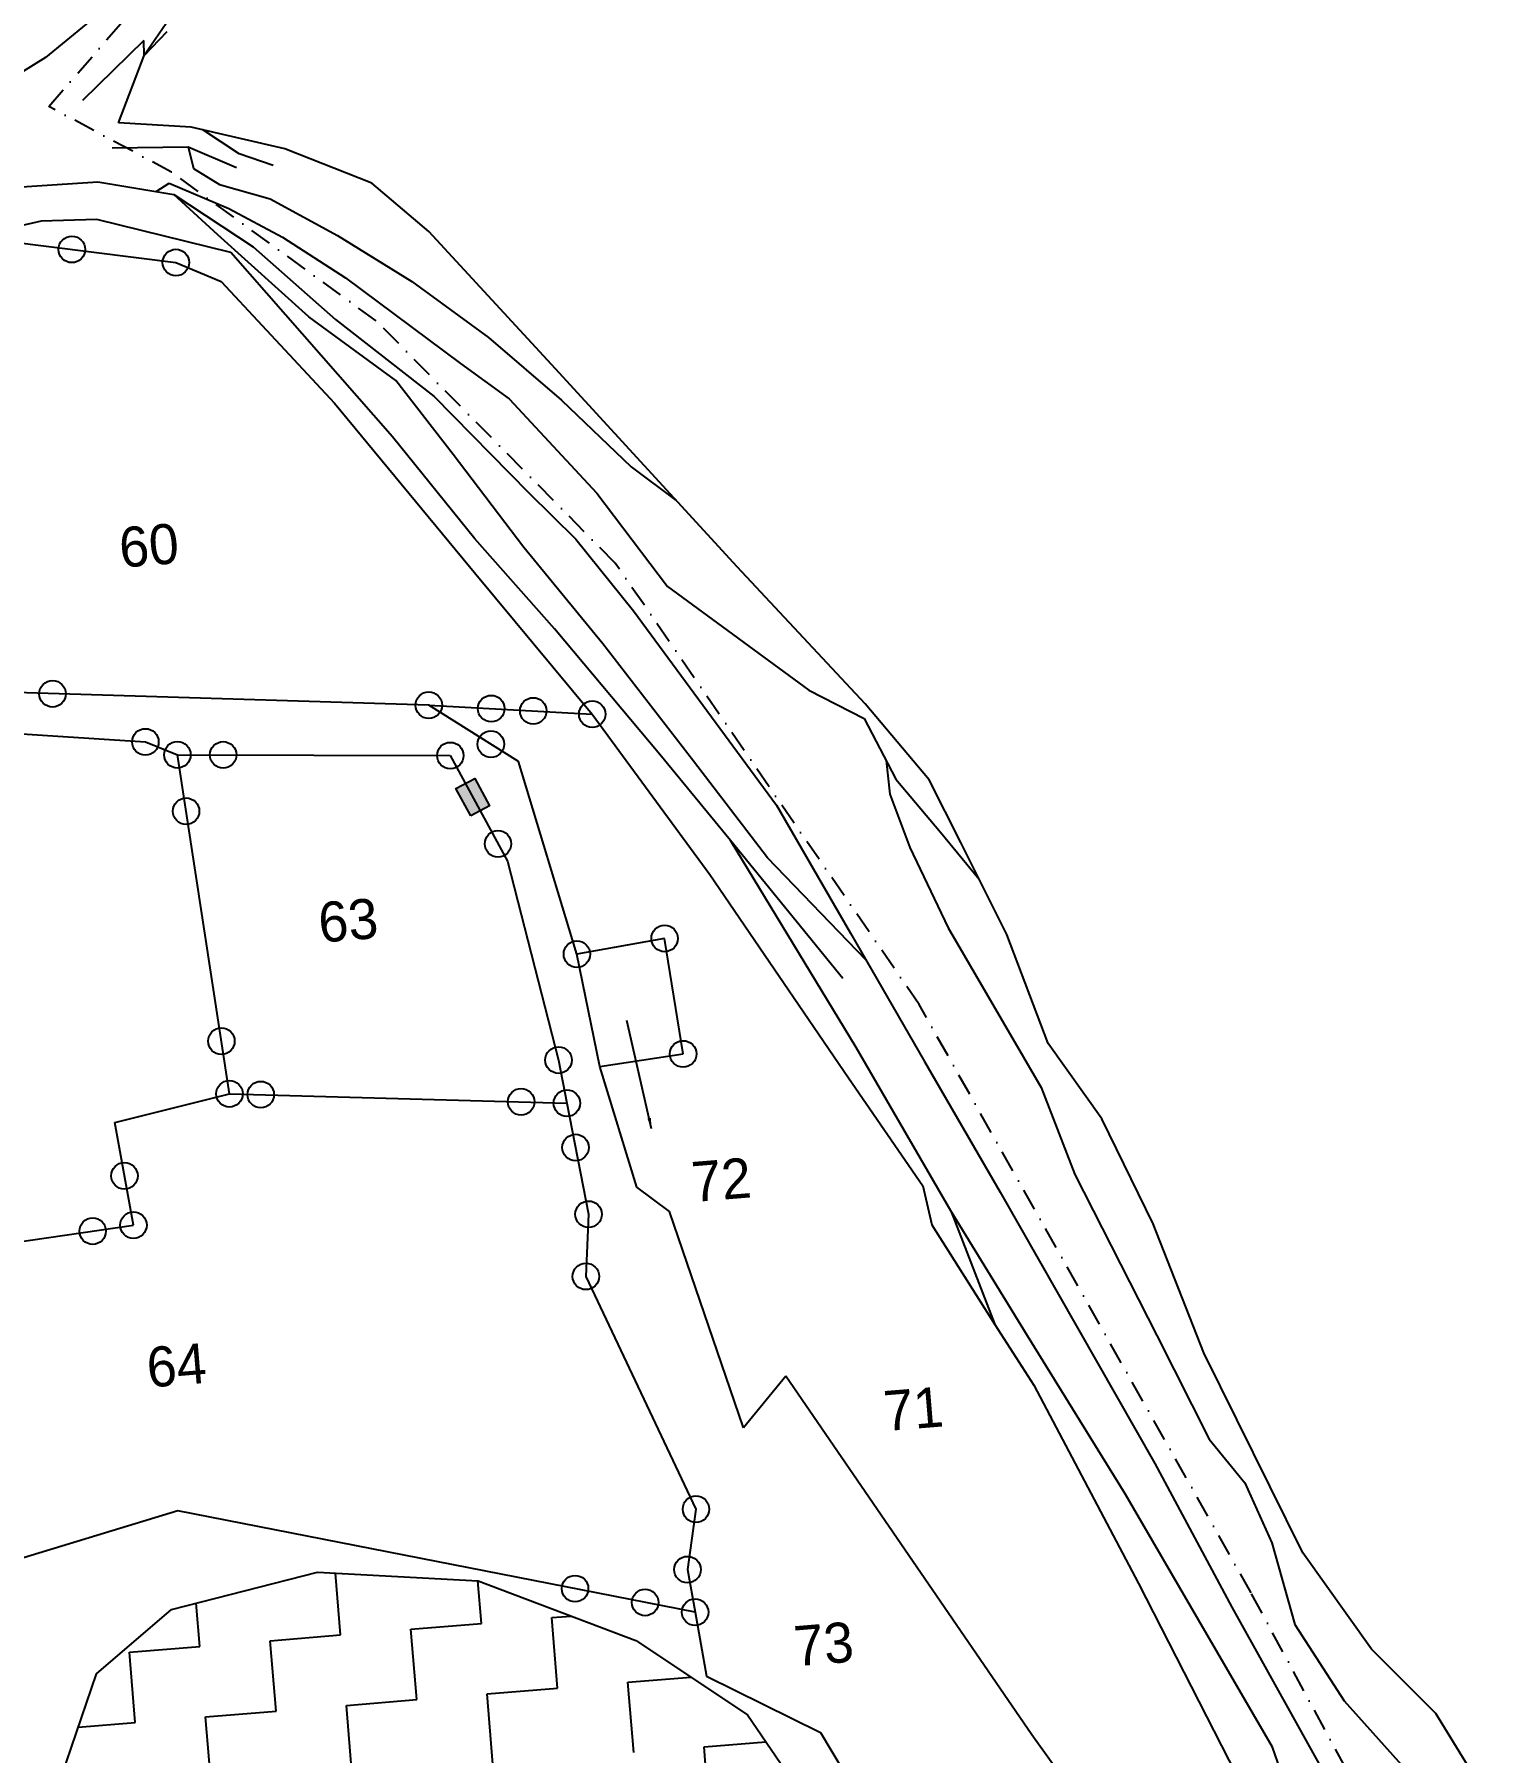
# Model space of a CAD drawing. Header units: metres. Extents: x 307122 to 311809, y 1926082 to 1930533.
# Drawn here: x 310078.9 to 310415.1, y 1928461 to 1928854.9 of the extents above; entities that cross this region are included whole.
import ezdxf

# ---------------------------------------------------------------- set-up
doc = ezdxf.new("R2010")
doc.units = ezdxf.units.M
doc.linetypes.add('DASHDOT', pattern=[1, 0.5, -0.25, 0, -0.25])
for name, color, linetype in [('LINE_WATER', 4, 'Continuous'), ('POLY_HATCH', 12, 'Continuous'), ('POLY_PARCEL', 6, 'Continuous'), ('POLY_WATER', 4, 'Continuous'), ('TEXT_PARCEL', 7, 'Continuous'), ('V_BOUND_STREAM_LINE', 7, 'DASHDOT')]:
    doc.layers.add(name, color=color, linetype=linetype)
doc.styles.add('TEXT_MAP', font='')
doc.styles.get('TEXT_MAP').set_extended_font_data('Kruti Dev 050')
doc.dimstyles.get("Standard").update_dxf_attribs({"dimtxt": 2.5, "dimasz": 2.5, "dimexe": 1.25, "dimexo": 0.625, "dimtad": 1, "dimdec": 4, "dimdsep": 46, "dimlunit": 6, "dimtxsty": 'Standard', "dimcen": 2.5, "dimadec": 0, "dimazin": 0, "dimtfac": 1, "dimtdec": 4, "dimtmove": 0, "dimatfit": 3, "dimfxl": 1, "dimtolj": 1, "dimtzin": 0, "dimarcsym": 0})

msp = doc.modelspace()

# ---------------------------------------------------------------- hatches: boundary and pattern name
msp.add_hatch(color=256).paths.add_polyline_path([(310179.87, 1928684.32), (310175.55, 1928681.99), (310178.93, 1928675.74), (310183.25, 1928678.08)])

# ---------------------------------------------------------------- linework, layer by layer
msp.add_lwpolyline([(310178.93, 1928675.74), (310175.55, 1928681.99), (310179.87, 1928684.32), (310183.25, 1928678.08)], close=True)
for centre in [(310087.47, 1928805.61), (310111.32, 1928802.59), (310083.03, 1928703.74), (310169.31, 1928701.13), (310183.62, 1928700.33), (310193.27, 1928699.8), (310206.8, 1928699.05), (310104.32, 1928692.69), (310183.54, 1928692.18), (310111.66, 1928689.75), (310122.16, 1928689.72), (310174.25, 1928689.56), (310113.65, 1928676.81), (310185.18, 1928669.33), (310223.39, 1928647.65), (310203.28, 1928644.05), (310121.75, 1928624.1), (310227.63, 1928621.16), (310199.06, 1928619.76), (310123.61, 1928612.04), (310130.77, 1928611.84), (310190.49, 1928610.18), (310200.98, 1928609.88), (310202.97, 1928599.7), (310099.52, 1928593.22), (310101.58, 1928581.92), (310205.95, 1928584.41), (310092.24, 1928580.55), (310205.34, 1928570.17), (310230.58, 1928516.81), (310228.63, 1928502.95), (310202.85, 1928498.58), (310218.92, 1928495.42), (310230.38, 1928493.18)]:
    msp.add_circle(centre, 3.04)
at = {"layer": 'LINE_WATER'}
for p, q in [((310095.42, 1928861.03), (310081.46, 1928849.64)), ((310111.63, 1928861.04), (310104.02, 1928850.04)), ((310103.98, 1928853.47), (310089.88, 1928839.75)), ((310104.02, 1928850.04), (310103.98, 1928853.47)), ((310081.46, 1928849.64), (310056.28, 1928834.02)), ((310125.81, 1928827.54), (310117.47, 1928833.05)), ((310096.71, 1928828.93), (310114.13, 1928829.1)), ((310114.13, 1928829.1), (310125.23, 1928824.35)), ((310114.13, 1928829.1), (310115.37, 1928824.17)), ((310133.59, 1928824.82), (310125.81, 1928827.54)), ((310073.65, 1928819.81), (310093.4, 1928821.1)), ((310093.4, 1928821.1), (310110.83, 1928818.23)), ((310115.37, 1928824.17), (310121.35, 1928820.46)), ((310106.83, 1928818.89), (310109.77, 1928820.77)), ((310109.77, 1928820.77), (310123.48, 1928814.97)), ((310110.83, 1928818.23), (310129.03, 1928806.17)), ((310120.94, 1928808.97), (310110.83, 1928818.23)), ((310121.35, 1928820.46), (310132.95, 1928817.22)), ((310132.95, 1928817.22), (310148.35, 1928808.82)), ((310123.48, 1928814.97), (310135.78, 1928808.42)), ((310080.4, 1928812.07), (310061.71, 1928807.77)), ((310093.18, 1928812.43), (310080.4, 1928812.07)), ((310123.91, 1928804.91), (310093.18, 1928812.43)), ((310141.78, 1928790.15), (310120.94, 1928808.97)), ((310129.03, 1928806.17), (310147.92, 1928789.54)), ((310135.78, 1928808.42), (310150.19, 1928799.11)), ((310148.35, 1928808.82), (310165.39, 1928798.26)), ((310160.96, 1928762.64), (310123.91, 1928804.91)), ((310150.19, 1928799.11), (310176.59, 1928779.45)), ((310165.39, 1928798.26), (310183.03, 1928785.44)), ((310161.74, 1928775.54), (310141.78, 1928790.15)), ((310147.92, 1928789.54), (310170.54, 1928771.89)), ((310183.03, 1928785.44), (310199.75, 1928771.07)), ((310176.59, 1928779.45), (310187.76, 1928771.34)), ((310174.92, 1928758.59), (310161.74, 1928775.54)), ((310170.54, 1928771.89), (310192.2, 1928749.87)), ((310187.76, 1928771.34), (310207.81, 1928749.69)), ((310199.75, 1928771.07), (310215.71, 1928755.79)), ((310179.84, 1928739.28), (310160.96, 1928762.64)), ((310191.14, 1928737.25), (310174.92, 1928758.59)), ((310215.71, 1928755.79), (310226.05, 1928748.08)), ((310192.2, 1928749.87), (310203, 1928739.19)), ((310207.81, 1928749.69), (310224.05, 1928728.36)), ((310198.15, 1928718.64), (310179.84, 1928739.28)), ((310203, 1928739.19), (310216.26, 1928722.76)), ((310209.21, 1928715.16), (310191.14, 1928737.25)), ((310224.05, 1928728.36), (310256.46, 1928704.57)), ((310216.26, 1928722.76), (310231.15, 1928702.49)), ((310222.32, 1928689.84), (310198.15, 1928718.64)), ((310230, 1928688.31), (310209.21, 1928715.16)), ((310256.46, 1928704.57), (310269.17, 1928698.06)), ((310231.15, 1928702.49), (310249.02, 1928678.17)), ((310269.17, 1928698.06), (310276.4, 1928684.17)), ((310238.48, 1928670.07), (310222.32, 1928689.84)), ((310247, 1928666.14), (310230, 1928688.31)), ((310274.17, 1928688.45), (310275.01, 1928680.7)), ((310276.4, 1928684.17), (310286.64, 1928672)), ((310275.01, 1928680.7), (310279.58, 1928668.48)), ((310249.02, 1928678.17), (310265.99, 1928648.82)), ((310286.64, 1928672), (310295.53, 1928661.23)), ((310267.3, 1928622.62), (310238.48, 1928670.07)), ((310264.28, 1928638.46), (310238.48, 1928670.07)), ((310279.58, 1928668.48), (310288.44, 1928650.11)), ((310269.51, 1928642.73), (310247, 1928666.14)), ((310265.99, 1928648.82), (310282.95, 1928619.47)), ((310288.44, 1928650.11), (310309.72, 1928613.44)), ((310289.02, 1928585.18), (310267.3, 1928622.62)), ((310282.95, 1928619.47), (310300.3, 1928589.49)), ((310309.72, 1928613.44), (310317.45, 1928593.51)), ((310317.45, 1928593.51), (310336.22, 1928556.64)), ((310300.3, 1928589.49), (310335.83, 1928527.29)), ((310306.6, 1928556.53), (310289.02, 1928585.18)), ((310289.02, 1928585.18), (310299.14, 1928559.11)), ((310328.96, 1928520.32), (310306.6, 1928556.53)), ((310336.22, 1928556.64), (310348.26, 1928532.86)), ((310348.26, 1928532.86), (310356.43, 1928522.83)), ((310335.83, 1928527.29), (310353.42, 1928494.35)), ((310356.43, 1928522.83), (310362.6, 1928509.07)), ((310362.8, 1928462.21), (310328.96, 1928520.32)), ((310362.6, 1928509.07), (310367.91, 1928490.4)), ((310353.42, 1928494.35), (310391.83, 1928425.44)), ((310367.91, 1928490.4), (310379.22, 1928472.86)), ((310379.22, 1928472.86), (310394.95, 1928455.26)), ((310369.6, 1928442.7), (310362.8, 1928462.21))]:
    msp.add_line(p, q, dxfattribs=at)
at = {"layer": 'POLY_HATCH'}
for p, q in [((310110.28, 1928493.8), (310143.77, 1928502.38)), ((310143.77, 1928502.38), (310180.63, 1928500.4)), ((310180.63, 1928500.4), (310216.78, 1928486.7)), ((310093.14, 1928479.06), (310110.28, 1928493.8)), ((310216.78, 1928486.7), (310242.36, 1928469.63)), ((310083.72, 1928451.62), (310093.14, 1928479.06)), ((310242.36, 1928469.63), (310249.94, 1928458.59))]:
    msp.add_line(p, q, dxfattribs=at)
at = {"layer": 'POLY_HATCH', "linetype": 'Continuous'}
for p, q in [((310149.09, 1928487.97), (310147.93, 1928502.16)), ((310181.37, 1928490.62), (310180.57, 1928500.41)), ((310116.82, 1928485.32), (310116, 1928495.27)), ((310165.23, 1928489.29), (310181.37, 1928490.62)), ((310197.51, 1928491.94), (310201.98, 1928492.31)), ((310198.83, 1928475.8), (310197.51, 1928491.94)), ((310132.96, 1928486.65), (310149.09, 1928487.97)), ((310134.28, 1928470.51), (310132.96, 1928486.65)), ((310166.55, 1928473.16), (310165.23, 1928489.29)), ((310100.68, 1928484), (310116.82, 1928485.32)), ((310102, 1928467.86), (310100.68, 1928484)), ((310182.69, 1928474.48), (310198.83, 1928475.8)), ((310184.02, 1928458.34), (310182.69, 1928474.48)), ((310214.97, 1928477.13), (310229.36, 1928478.31)), ((310216.29, 1928460.99), (310214.97, 1928477.13)), ((310118.14, 1928469.18), (310134.28, 1928470.51)), ((310150.42, 1928471.83), (310166.55, 1928473.16)), ((310151.74, 1928455.69), (310150.42, 1928471.83)), ((310088.93, 1928466.79), (310102, 1928467.86)), ((310119.46, 1928453.05), (310118.14, 1928469.18)), ((310232.43, 1928462.31), (310246.59, 1928463.47)), ((310233.75, 1928446.17), (310232.43, 1928462.31))]:
    msp.add_line(p, q, dxfattribs=at)
at = {"layer": 'POLY_PARCEL'}
for p, q in [((310169.31, 1928701.13), (310074.55, 1928704)), ((310169.31, 1928701.13), (310206.8, 1928699.05)), ((310189.9, 1928688.18), (310169.31, 1928701.13)), ((310061.93, 1928695.42), (310104.32, 1928692.69)), ((310104.32, 1928692.69), (310111.66, 1928689.75)), ((310123.61, 1928612.04), (310111.66, 1928689.75)), ((310111.66, 1928689.75), (310174.25, 1928689.56)), ((310174.25, 1928689.56), (310187.33, 1928665.36)), ((310203.28, 1928644.05), (310189.9, 1928688.18)), ((310187.33, 1928665.36), (310199.06, 1928619.76)), ((310223.39, 1928647.65), (310203.28, 1928644.05)), ((310208.5, 1928618.32), (310203.28, 1928644.05)), ((310227.63, 1928621.16), (310223.39, 1928647.65)), ((310208.5, 1928618.32), (310227.63, 1928621.16)), ((310199.06, 1928619.76), (310200.98, 1928609.88)), ((310216.98, 1928590.63), (310208.5, 1928618.32)), ((310097.29, 1928605.46), (310123.61, 1928612.04)), ((310123.61, 1928612.04), (310200.98, 1928609.88)), ((310200.98, 1928609.88), (310205.95, 1928584.41)), ((310101.58, 1928581.92), (310097.29, 1928605.46)), ((310224.54, 1928585.04), (310216.98, 1928590.63)), ((310241.48, 1928535.44), (310224.54, 1928585.04)), ((310055.8, 1928575.22), (310101.58, 1928581.92)), ((310205.95, 1928584.41), (310205.34, 1928570.17)), ((310205.34, 1928570.17), (310230.58, 1928516.81)), ((310251.15, 1928547.32), (310241.48, 1928535.44)), ((310307.61, 1928465.04), (310251.15, 1928547.32)), ((310111.76, 1928516.46), (310029.71, 1928491.45)), ((310230.38, 1928493.18), (310111.76, 1928516.46)), ((310230.58, 1928516.81), (310228.63, 1928502.95)), ((310228.63, 1928502.95), (310230.38, 1928493.18)), ((310230.38, 1928493.18), (310232.99, 1928478.54)), ((310232.99, 1928478.54), (310259.14, 1928465.64)), ((310259.14, 1928465.64), (310277.19, 1928435.49)), ((310318.13, 1928450.38), (310307.61, 1928465.04))]:
    msp.add_line(p, q, dxfattribs=at)
at = {"layer": 'POLY_WATER'}
for p, q in [((310104.02, 1928850.04), (310109.33, 1928855.56)), ((310098.16, 1928834.66), (310104.02, 1928850.04)), ((310114.85, 1928833.66), (310098.16, 1928834.66)), ((310136.28, 1928828.65), (310114.85, 1928833.66)), ((310156.24, 1928820.8), (310136.28, 1928828.65)), ((310169.35, 1928809.69), (310156.24, 1928820.8)), ((310198.37, 1928778.2), (310169.35, 1928809.69)), ((310073.09, 1928807.42), (310111.32, 1928802.59)), ((310111.32, 1928802.59), (310121.69, 1928798.25)), ((310121.69, 1928798.25), (310147.72, 1928770.37)), ((310240.05, 1928732.85), (310198.37, 1928778.2)), ((310147.72, 1928770.37), (310180.06, 1928731.14)), ((310180.06, 1928731.14), (310206.8, 1928699.05)), ((310269.4, 1928701.4), (310240.05, 1928732.85)), ((310206.8, 1928699.05), (310233.73, 1928662.34)), ((310284.05, 1928683.97), (310269.4, 1928701.4)), ((310291.32, 1928669.67), (310284.05, 1928683.97)), ((310301.87, 1928648.52), (310291.32, 1928669.67)), ((310233.73, 1928662.34), (310265.57, 1928615.66)), ((310311.37, 1928623.56), (310301.87, 1928648.52)), ((310323.63, 1928606.28), (310311.37, 1928623.56)), ((310265.57, 1928615.66), (310282.62, 1928590.93)), ((310335.44, 1928582.19), (310323.63, 1928606.28)), ((310282.62, 1928590.93), (310284.65, 1928582.01)), ((310284.65, 1928582.01), (310299.14, 1928559.11)), ((310347.01, 1928552.66), (310335.44, 1928582.19)), ((310299.14, 1928559.11), (310308.07, 1928545.2)), ((310369.76, 1928506.78), (310347.01, 1928552.66)), ((310308.07, 1928545.2), (310332.02, 1928499.73)), ((310385.46, 1928484.7), (310369.76, 1928506.78)), ((310332.02, 1928499.73), (310354.54, 1928455.8)), ((310400.23, 1928469.99), (310385.46, 1928484.7)), ((310415.09, 1928445.81), (310400.23, 1928469.99))]:
    msp.add_line(p, q, dxfattribs=at)
at = {"layer": 'V_BOUND_STREAM_LINE', "ltscale": 10}
for p, q in [((310082.18, 1928838.39), (310129.21, 1928892.46)), ((310110.35, 1928823.33), (310082.18, 1928838.39)), ((310157.27, 1928789.22), (310110.35, 1928823.33)), ((310212.07, 1928733.7), (310157.27, 1928789.22)), ((310281.74, 1928632.51), (310212.07, 1928733.7)), ((310357.86, 1928497.61), (310281.74, 1928632.51)), ((310393.98, 1928430.76), (310357.86, 1928497.61))]:
    msp.add_line(p, q, dxfattribs=at)

# ---------------------------------------------------------------- texts
at = {"layer": 'TEXT_PARCEL', "style": 'TEXT_MAP'}
for s, p in [('60', (310098.7, 1928732.62)), ('63', (310144.38, 1928646.67)), ('72', (310229.96, 1928587.2)), ('64', (310105.02, 1928544.67)), ('71', (310274, 1928534.69)), ('73', (310253.43, 1928480.78))]:
    msp.add_text(s, height=9.18, rotation=4.6893, dxfattribs=at).set_placement(p)

# ---------------------------------------------------------------- leaders
msp.add_leader([(310220.4, 1928603.98), (310214.69, 1928628.83)], dimstyle='Standard', override={"dimtxt": 2.5, "dimasz": 2.5, "dimexe": 1.25, "dimexo": 0.625, "dimgap": 0.625, "dimtad": 1, "dimtih": 0, "dimtoh": 0, "dimzin": 8, "dimcen": 2.5, "dimtofl": 1})

doc.saveas('drawing.dxf')
